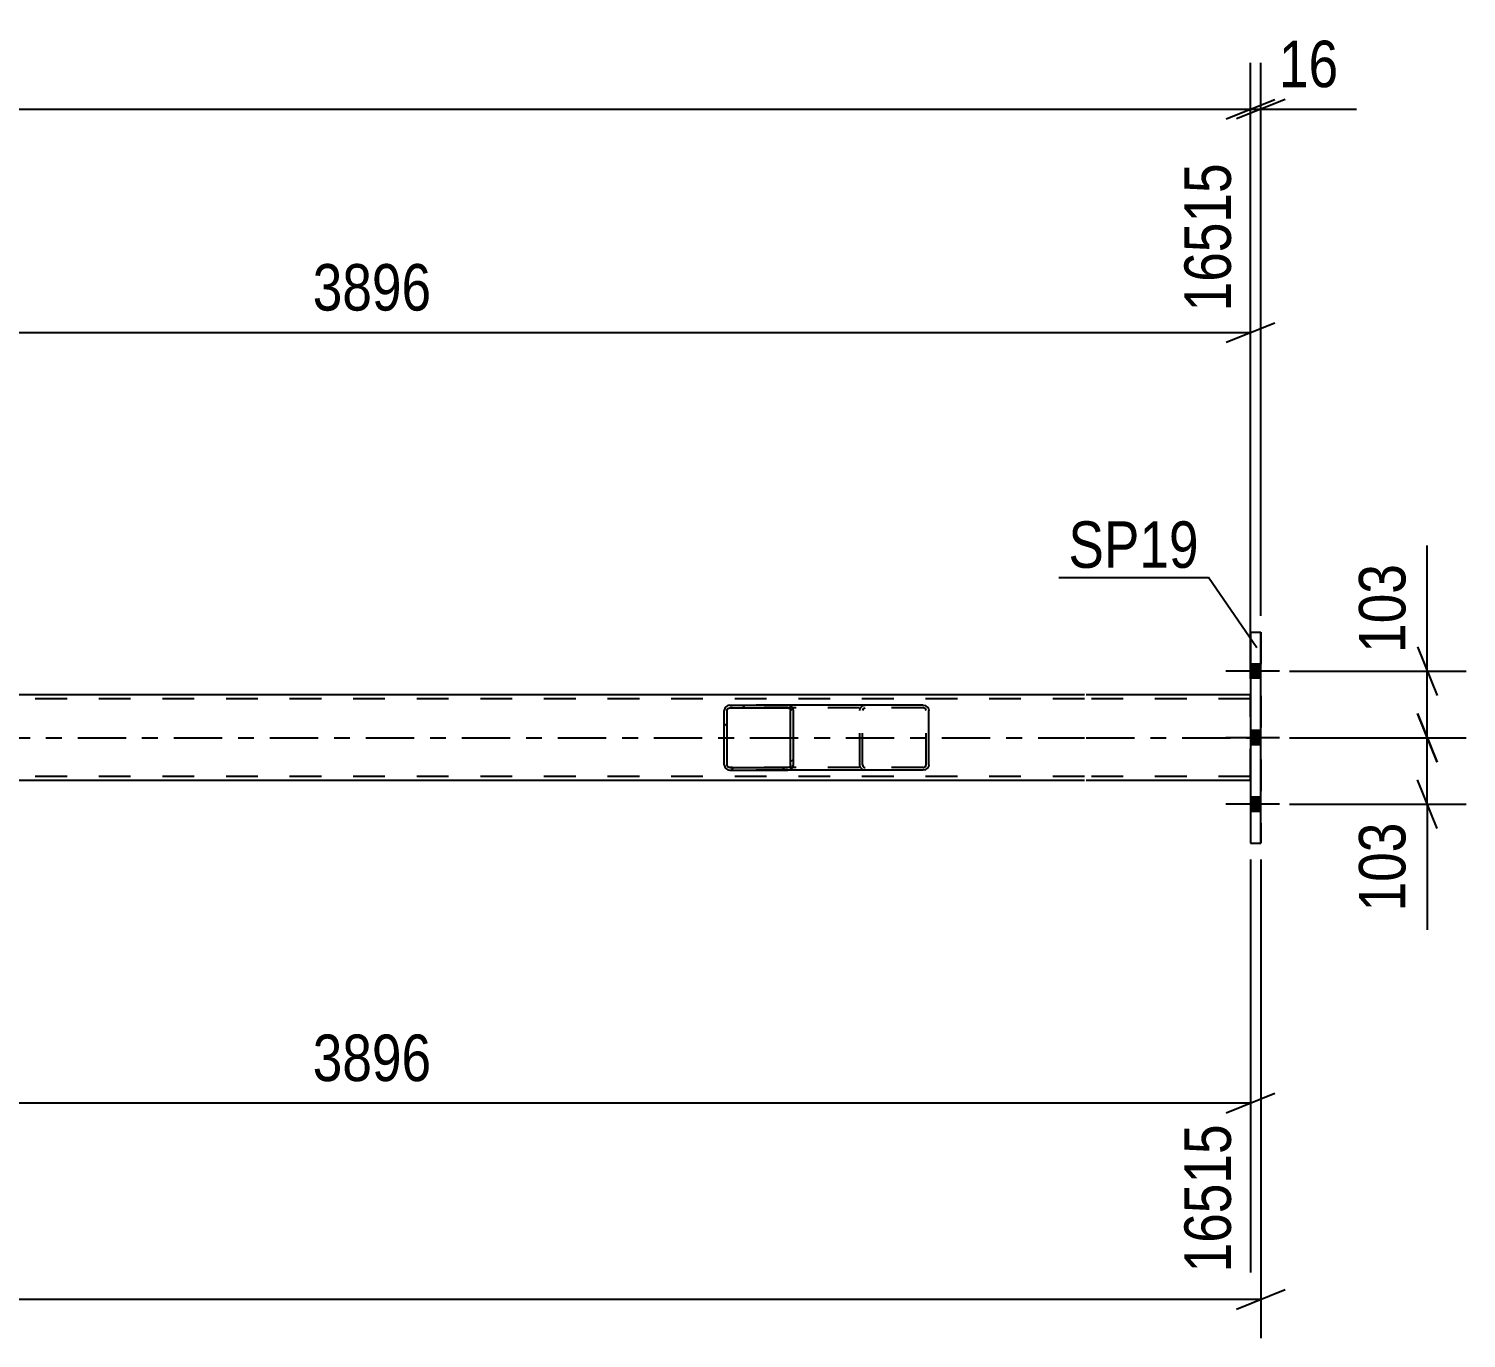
# Model space of a CAD drawing. Header units: millimetres. Extents: x -78 to 763, y -424 to 170.
# Drawn here: x 558.8 to 647.4, y -247.5 to -166.8 of the extents above; entities that cross this region are included whole.
import ezdxf

# ---------------------------------------------------------------- set-up
doc = ezdxf.new("R2010")
doc.units = ezdxf.units.MM
doc.linetypes.add('DXK_LINE_DOT2', pattern=[3.9198, 1.9599, -1.9599])
doc.linetypes.add('DXK_LINE_DOT3', pattern=[5.9187, 2.979, -0.9799, 0.9799, -0.9799])
doc.styles.add('Arial Narrow', font='ARIALN.TTF', dxfattribs={"height": 0.2})

# ---------------------------------------------------------------- blocks, each defined once
blk = doc.blocks.new('Part-814185653-5497 - 5457')
at = {"linetype": 'Continuous'}
h = blk.add_hatch(dxfattribs=at)
h.set_pattern_fill('', scale=0.7, style=0, pattern_type=0)
h.set_pattern_definition([(45, (605.858, -208.6806), (-1.57154, 1.57154), [])])
h.paths.add_polyline_path([(605.884, -208.803), (605.858, -208.681), (605.784, -208.577), (605.674, -208.507), (605.543, -208.483), (601.968, -208.483), (601.837, -208.507), (601.727, -208.577), (601.653, -208.681), (601.627, -208.803), (601.627, -212.163), (601.653, -212.285), (601.727, -212.389), (601.837, -212.459), (601.968, -212.483), (605.543, -212.483), (605.674, -212.459), (605.784, -212.389), (605.858, -212.285), (605.884, -212.163)])
h.paths.add_polyline_path([(605.701, -212.224), (605.664, -212.276), (605.608, -212.311), (605.543, -212.323), (601.968, -212.323), (601.903, -212.311), (601.847, -212.276), (601.81, -212.224), (601.797, -212.163), (601.797, -208.803), (601.81, -208.742), (601.847, -208.69), (601.903, -208.655), (601.968, -208.643), (605.543, -208.643), (605.608, -208.655), (605.664, -208.69), (605.701, -208.742), (605.714, -208.803), (605.714, -212.163)])
at = {"color": 2, "linetype": 'Continuous'}
for p, q in [((601.653, -208.681), (601.627, -208.803)), ((601.627, -212.163), (601.627, -208.803)), ((601.797, -208.803), (601.81, -208.742)), ((601.797, -212.163), (601.797, -208.803)), ((601.81, -208.742), (601.847, -208.69)), ((601.968, -208.483), (601.837, -208.507)), ((601.847, -208.69), (601.903, -208.655)), ((601.903, -208.655), (601.968, -208.643)), ((601.968, -208.483), (605.543, -208.483)), ((601.968, -208.643), (605.543, -208.643)), ((613.892, -208.483), (605.543, -208.483)), ((605.674, -208.507), (605.543, -208.483)), ((605.543, -208.643), (605.608, -208.655)), ((605.608, -208.655), (605.664, -208.69)), ((605.664, -208.69), (605.701, -208.742)), ((605.701, -208.742), (605.714, -208.803)), ((605.714, -212.163), (605.714, -208.803)), ((605.884, -208.803), (605.858, -208.681)), ((605.884, -212.163), (605.884, -208.803)), ((613.892, -208.483), (614.023, -208.507)), ((614.207, -208.681), (614.233, -208.803)), ((614.233, -212.163), (614.233, -208.803)), ((601.627, -212.163), (601.653, -212.285)), ((601.81, -212.224), (601.797, -212.163)), ((601.847, -212.276), (601.81, -212.224)), ((601.837, -212.459), (601.968, -212.483)), ((601.903, -212.311), (601.847, -212.276)), ((601.968, -212.323), (601.903, -212.311)), ((601.968, -212.323), (605.543, -212.323)), ((601.968, -212.483), (605.543, -212.483)), ((605.608, -212.311), (605.543, -212.323)), ((605.543, -212.483), (605.674, -212.459)), ((613.892, -212.483), (605.543, -212.483)), ((605.664, -212.276), (605.608, -212.311)), ((605.701, -212.224), (605.664, -212.276)), ((605.714, -212.163), (605.701, -212.224)), ((605.858, -212.285), (605.884, -212.163)), ((614.023, -212.459), (613.892, -212.483)), ((614.233, -212.163), (614.207, -212.285))]:
    blk.add_line(p, q, dxfattribs=at)
at = {"color": 7, "linetype": 'DXK_LINE_DOT2'}
for p, q in [((605.543, -208.483), (601.968, -208.483)), ((613.892, -208.643), (601.968, -208.643)), ((609.976, -208.803), (610.002, -208.681)), ((609.976, -212.163), (609.976, -208.803)), ((610.159, -208.742), (610.146, -208.803)), ((610.146, -212.163), (610.146, -208.803)), ((610.196, -208.69), (610.159, -208.742)), ((610.186, -208.507), (610.317, -208.483)), ((610.196, -208.69), (610.211, -208.681)), ((610.211, -208.681), (610.252, -208.655)), ((610.252, -208.655), (610.317, -208.643)), ((613.958, -208.655), (613.892, -208.643)), ((614.013, -208.69), (613.958, -208.655)), ((614.05, -208.742), (614.013, -208.69)), ((614.063, -208.803), (614.05, -208.742)), ((614.063, -212.163), (614.063, -208.803)), ((613.892, -212.323), (601.968, -212.323)), ((605.543, -212.483), (601.968, -212.483)), ((610.002, -212.285), (609.976, -212.163)), ((610.146, -212.163), (610.159, -212.224)), ((610.159, -212.224), (610.196, -212.276)), ((610.317, -212.483), (610.186, -212.459)), ((610.196, -212.276), (610.211, -212.285)), ((610.211, -212.285), (610.252, -212.311)), ((610.252, -212.311), (610.317, -212.323)), ((613.892, -212.323), (613.958, -212.311)), ((613.958, -212.311), (614.013, -212.276)), ((614.013, -212.276), (614.05, -212.224)), ((614.05, -212.224), (614.063, -212.163))]:
    blk.add_line(p, q, dxfattribs=at)
at = {"color": 2, "linetype": 'Continuous'}
for centre, start, end in [((601.955, -208.817), 110.75831, 155.68004), ((605.556, -208.817), 24.31996, 69.24169), ((613.905, -208.817), 24.31995, 69.24167), ((601.955, -212.149), 204.31996, 249.24169), ((605.556, -212.149), 290.75831, 335.68004), ((613.905, -212.149), 290.75832, 335.68005)]:
    blk.add_arc(centre, 0.331, start, end, dxfattribs=at)
at = {"color": 7, "linetype": 'DXK_LINE_DOT2'}
for centre, start, end in [((610.304, -208.817), 110.75832, 155.68005), ((610.304, -212.149), 204.31995, 249.24167)]:
    blk.add_arc(centre, 0.331, start, end, dxfattribs=at)
blk = doc.blocks.new('Part-814185653-5697 - 5457')
at = {"color": 2, "linetype": 'Continuous'}
for p, q in [((634.053, -203.983), (634.053, -203.983)), ((634.053, -203.983), (634.693, -203.983)), ((634.053, -203.983), (634.053, -216.983)), ((634.693, -216.983), (634.693, -203.983)), ((634.053, -216.983), (634.053, -216.983)), ((634.053, -216.983), (634.693, -216.983))]:
    blk.add_line(p, q, dxfattribs=at)
at = {"color": 7, "linetype": 'DXK_LINE_DOT2'}
for p, q in [((634.053, -203.983), (634.053, -216.983)), ((634.693, -203.983), (634.693, -203.983)), ((634.693, -203.983), (634.693, -216.983)), ((634.693, -216.983), (634.693, -216.983))]:
    blk.add_line(p, q, dxfattribs=at)
blk = doc.blocks.new('Part-814185653-5633 - 5457')
at = {"color": 7, "linetype": 'DXK_LINE_DOT2'}
for p, q in [((623.833, -208.083), (46.851, -208.083)), ((634.053, -208.083), (623.933, -208.083)), ((634.053, -213.123), (634.053, -207.843)), ((634.053, -207.843), (634.053, -207.843)), ((634.053, -207.843), (634.053, -213.123)), ((634.053, -207.843), (634.053, -207.843)), ((634.053, -208.083), (634.053, -208.083)), ((623.833, -212.883), (46.851, -212.883)), ((634.053, -212.883), (623.933, -212.883)), ((634.053, -212.883), (634.053, -212.883)), ((634.053, -213.123), (634.053, -213.123)), ((634.053, -213.123), (634.053, -213.123))]:
    blk.add_line(p, q, dxfattribs=at)
at = {"color": 2, "linetype": 'Continuous'}
for p, q in [((623.833, -207.843), (530.982, -207.843)), ((634.053, -207.843), (623.933, -207.843)), ((623.833, -213.123), (530.982, -213.123)), ((634.053, -213.123), (623.933, -213.123))]:
    blk.add_line(p, q, dxfattribs=at)
at = {"color": 7, "linetype": 'DXK_LINE_DOT3'}
for p, q in [((46.851, -210.483), (623.833, -210.483)), ((623.933, -210.483), (634.053, -210.483))]:
    blk.add_line(p, q, dxfattribs=at)
blk = doc.blocks.new('Bolt-814185653-5760 - 5457')
at = {"linetype": 'Continuous'}
for points in [[(634.693, -206.823), (634.693, -205.943), (634.053, -205.943), (634.053, -206.823)], [(634.693, -206.823), (634.693, -205.943), (634.053, -205.943), (634.053, -206.823)], [(634.693, -206.823), (634.693, -205.943), (634.053, -205.943), (634.053, -206.823)], [(634.693, -210.923), (634.693, -210.043), (634.053, -210.043), (634.053, -210.923)], [(634.693, -210.923), (634.693, -210.043), (634.053, -210.043), (634.053, -210.923)], [(634.693, -215.023), (634.693, -214.143), (634.053, -214.143), (634.053, -215.023)], [(634.693, -215.023), (634.693, -214.143), (634.053, -214.143), (634.053, -215.023)], [(634.693, -215.023), (634.693, -214.143), (634.053, -214.143), (634.053, -215.023)]]:
    blk.add_hatch(color=1, dxfattribs=at).paths.add_polyline_path(points)
at = {"color": 1, "linetype": 'Continuous'}
for p, q in [((635.853, -206.383), (632.533, -206.383)), ((635.853, -206.383), (632.533, -206.383)), ((635.853, -206.383), (632.533, -206.383)), ((634.693, -205.943), (634.053, -205.943)), ((634.693, -205.943), (634.053, -205.943)), ((634.693, -205.943), (634.053, -205.943)), ((634.693, -206.823), (634.053, -206.823)), ((634.693, -206.823), (634.053, -206.823)), ((634.693, -206.823), (634.053, -206.823)), ((635.853, -210.483), (632.533, -210.483)), ((635.853, -210.483), (632.533, -210.483)), ((634.693, -210.043), (634.053, -210.043)), ((634.693, -210.043), (634.053, -210.043)), ((634.693, -210.923), (634.053, -210.923)), ((634.693, -210.923), (634.053, -210.923)), ((634.693, -214.143), (634.053, -214.143)), ((634.693, -214.143), (634.053, -214.143)), ((634.693, -214.143), (634.053, -214.143)), ((635.853, -214.583), (632.533, -214.583)), ((635.853, -214.583), (632.533, -214.583)), ((635.853, -214.583), (632.533, -214.583)), ((634.693, -215.023), (634.053, -215.023)), ((634.693, -215.023), (634.053, -215.023)), ((634.693, -215.023), (634.053, -215.023))]:
    blk.add_line(p, q, dxfattribs=at)
blk = doc.blocks.new('StraightDimension-814185653-5860 - 5457')
at = {"color": 7, "linetype": 'Continuous'}
for p, q in [((634.693, -217.983), (634.693, -247.494)), ((633.193, -245.694), (636.193, -244.494)), ((35.991, -245.094), (634.693, -245.094))]:
    blk.add_line(p, q, dxfattribs=at)
blk = doc.blocks.new('StraightDimension-814185653-5894 - 5457')
at = {"color": 7, "linetype": 'Continuous'}
for p, q in [((644.361, -208.983), (645.561, -211.983)), ((636.473, -210.483), (647.361, -210.483)), ((644.961, -214.583), (644.961, -210.483)), ((645.561, -216.083), (644.361, -213.083)), ((636.473, -214.583), (647.361, -214.583)), ((644.961, -214.583), (644.961, -222.317)), ((644.961, -214.583), (644.961, -222.317))]:
    blk.add_line(p, q, dxfattribs=at)
at = {"color": 0}
blk.add_wipeout([(644.211, -215.108), (640.011, -215.108), (640.011, -221.792), (644.211, -221.792)], dxfattribs=at)
at = {"color": 3, "style": 'Arial Narrow'}
blk.add_text('103', height=2.8633, rotation=90.00021, dxfattribs=at).set_placement((643.611, -221.192))
blk = doc.blocks.new('StraightDimension-814185653-5773 - 5457')
at = {"color": 7, "linetype": 'Continuous'}
for p, q in [((525.782, -198.443), (525.782, -175.071)), ((634.053, -206.843), (634.053, -175.071)), ((527.282, -184.911), (524.282, -186.111)), ((632.553, -186.111), (635.553, -184.911)), ((525.782, -185.511), (634.053, -185.511))]:
    blk.add_line(p, q, dxfattribs=at)
at = {"color": 0}
blk.add_wipeout([(584.174, -184.761), (584.174, -180.561), (575.661, -180.561), (575.661, -184.761)], dxfattribs=at)
at = {"color": 3, "style": 'Arial Narrow'}
blk.add_text('3896', height=2.8633, dxfattribs=at).set_placement((576.261, -184.161))
at = {"color": 0, "linetype": 'Continuous'}
blk.add_wipeout([(633.453, -174.471), (629.253, -174.471), (629.253, -184.811), (633.453, -184.811)], dxfattribs=at)
at = {"color": 3, "linetype": 'Continuous', "style": 'Arial Narrow'}
blk.add_text('16515', height=2.8633, rotation=90.00021, dxfattribs=at).set_placement((632.853, -184.211))
blk = doc.blocks.new('StraightDimension-814185653-5806 - 5457')
at = {"color": 7, "linetype": 'Continuous'}
for p, q in [((634.053, -217.983), (634.053, -243.435)), ((525.782, -222.523), (525.782, -243.435)), ((527.282, -232.394), (524.282, -233.594)), ((525.782, -232.994), (634.053, -232.994)), ((632.553, -233.594), (635.553, -232.394))]:
    blk.add_line(p, q, dxfattribs=at)
at = {"color": 0}
blk.add_wipeout([(584.174, -232.244), (584.174, -228.044), (575.661, -228.044), (575.661, -232.244)], dxfattribs=at)
at = {"color": 3, "style": 'Arial Narrow'}
blk.add_text('3896', height=2.8633, dxfattribs=at).set_placement((576.261, -231.644))
at = {"color": 0, "linetype": 'Continuous'}
blk.add_wipeout([(633.453, -233.694), (629.253, -233.694), (629.253, -244.035), (633.453, -244.035)], dxfattribs=at)
at = {"color": 3, "linetype": 'Continuous', "style": 'Arial Narrow'}
blk.add_text('16515', height=2.8633, rotation=90.00021, dxfattribs=at).set_placement((632.853, -243.435))
blk = doc.blocks.new('StraightDimension-814185653-5845 - 5457')
at = {"color": 7, "linetype": 'Continuous'}
for p, q in [((634.053, -202.983), (634.053, -168.895)), ((36.631, -171.745), (634.053, -171.745)), ((632.553, -172.345), (635.553, -171.145))]:
    blk.add_line(p, q, dxfattribs=at)
blk = doc.blocks.new('StraightDimension-814185653-5851 - 5457')
at = {"color": 7, "linetype": 'Continuous'}
for p, q in [((634.053, -202.983), (634.053, -168.895)), ((634.693, -202.983), (634.693, -168.895)), ((632.553, -172.345), (635.553, -171.145)), ((636.193, -171.145), (633.193, -172.345)), ((634.053, -171.745), (634.693, -171.745)), ((634.693, -171.745), (640.599, -171.745)), ((634.693, -171.745), (640.599, -171.745))]:
    blk.add_line(p, q, dxfattribs=at)
at = {"color": 0}
blk.add_wipeout([(640.074, -170.995), (640.074, -166.795), (635.218, -166.795), (635.218, -170.995)], dxfattribs=at)
at = {"color": 3, "style": 'Arial Narrow'}
blk.add_text('16', height=2.8633, dxfattribs=at).set_placement((635.818, -170.395))
blk = doc.blocks.new('StraightDimension-814185653-5884 - 5457')
at = {"color": 7, "linetype": 'Continuous'}
for p, q in [((644.961, -206.383), (644.961, -198.649)), ((644.961, -206.383), (644.961, -198.649)), ((644.361, -204.883), (645.561, -207.883)), ((636.473, -206.383), (647.361, -206.383)), ((644.961, -210.483), (644.961, -206.383)), ((645.561, -211.983), (644.361, -208.983)), ((636.473, -210.483), (647.361, -210.483))]:
    blk.add_line(p, q, dxfattribs=at)
at = {"color": 0}
blk.add_wipeout([(644.211, -199.174), (640.011, -199.174), (640.011, -205.858), (644.211, -205.858)], dxfattribs=at)
at = {"color": 3, "style": 'Arial Narrow'}
blk.add_text('103', height=2.8633, rotation=90.00021, dxfattribs=at).set_placement((643.611, -205.258))
blk = doc.blocks.new('Mark-814185653-5693 - 5457')
at = {"color": 30, "linetype": 'Continuous'}
for p in [(622.239, -200.616), (634.462, -204.948)]:
    blk.add_line(p, (631.478, -200.616), dxfattribs=at)
at = {"color": 0}
blk.add_wipeout([(630.878, -200.016), (630.878, -197.016), (622.839, -197.016), (622.839, -200.016)], dxfattribs=at)
blk.add_wipeout([(630.878, -200.016), (630.878, -197.016), (622.839, -197.016), (622.839, -200.016)], dxfattribs=at)
at = {"color": 3, "style": 'Arial Narrow'}
blk.add_text('SP19', height=2.8633, dxfattribs=at).set_placement((622.839, -200.016))

msp = doc.modelspace()

# ---------------------------------------------------------------- block references
for name in ['Part-814185653-5697 - 5457', 'Bolt-814185653-5760 - 5457', 'Part-814185653-5633 - 5457', 'Part-814185653-5497 - 5457', 'StraightDimension-814185653-5860 - 5457']:
    msp.add_blockref(name, (0, 0))

# ---------------------------------------------------------------- next in the draw order: block references
for name in ['StraightDimension-814185653-5773 - 5457', 'StraightDimension-814185653-5894 - 5457', 'StraightDimension-814185653-5806 - 5457']:
    msp.add_blockref(name, (0, 0))

# ---------------------------------------------------------------- next in the draw order: block references
msp.add_blockref('StraightDimension-814185653-5845 - 5457', (0, 0))

# ---------------------------------------------------------------- next in the draw order: block references
msp.add_blockref('StraightDimension-814185653-5851 - 5457', (0, 0))

# ---------------------------------------------------------------- next in the draw order: block references
for name in ['Mark-814185653-5693 - 5457', 'StraightDimension-814185653-5884 - 5457']:
    msp.add_blockref(name, (0, 0))

doc.saveas('drawing.dxf')
